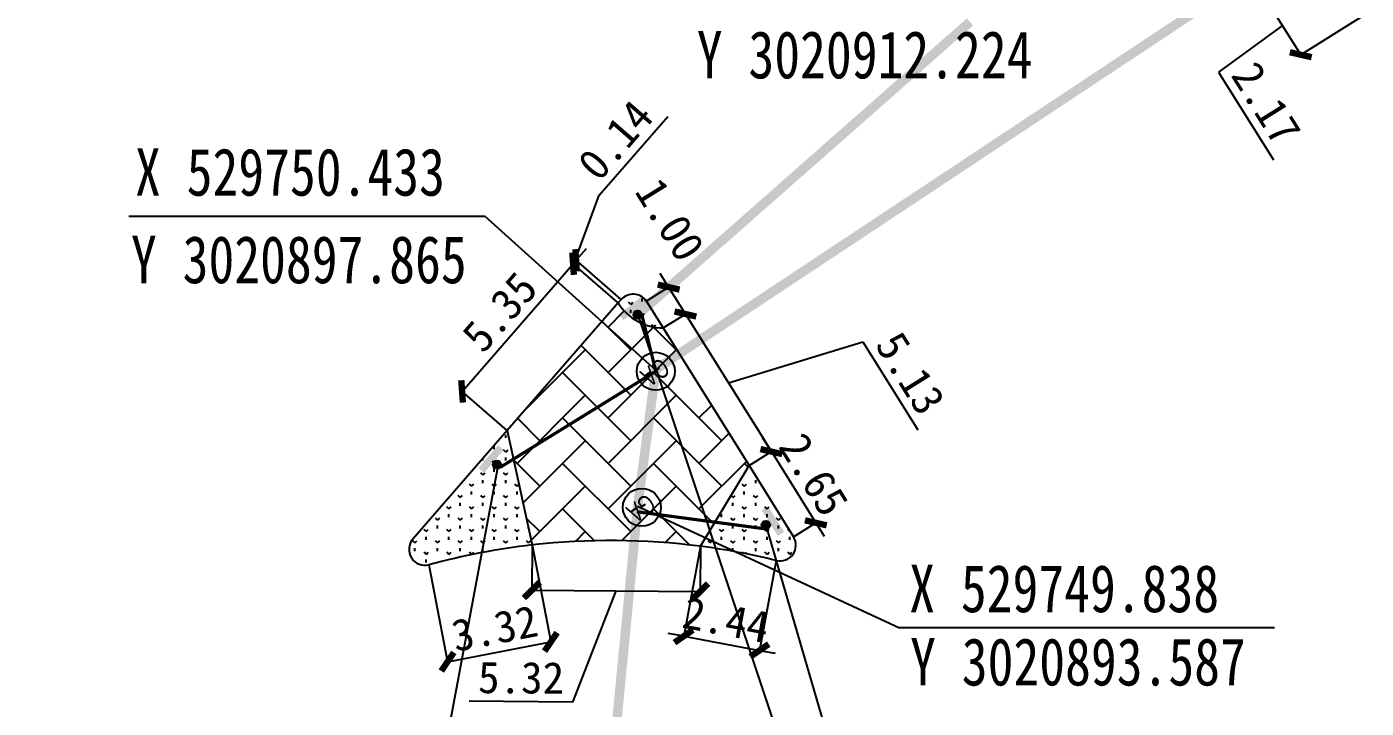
# Model space of a CAD drawing. Extents: x 529560 to 530007, y 3020685 to 3021211.
# Drawn here: x 529730.53 to 529772.87, y 3020887.2 to 3020908.74 of the extents above; entities that cross this region are included whole.
import ezdxf

# ---------------------------------------------------------------- set-up
doc = ezdxf.new("R2010")
doc.units = 0
doc.header["$LTSCALE"] = 0.5
doc.header["$PDMODE"] = 32
doc.linetypes.add('HIDDEN', pattern=[9.525, 6.35, -3.175])
doc.layers.get('0').update_dxf_attribs({"linetype": 'CONTINUOUS'})
doc.layers.get('Defpoints').update_dxf_attribs({"linetype": 'CONTINUOUS'})
for name, color, linetype in [('@-交通信号', 7, 'CONTINUOUS'), ('@-交通管线', 7, 'CONTINUOUS'), ('@-信号标注', 5, 'CONTINUOUS'), ('@-管线标注', 7, 'CONTINUOUS'), ('@-隔离岛', 3, 'CONTINUOUS')]:
    doc.layers.add(name, color=color, linetype=linetype)
doc.layers.add('PP-COM', color=7, linetype='CONTINUOUS', lineweight=0)
doc.styles.add('--黑体', font='simhei.ttf')
doc.styles.add('szsjbg', font='simhei.ttf', dxfattribs={"width": 0.7})
doc.styles.add('黑体', font='simhei.ttf')
doc.dimstyles.new('标志标注', dxfattribs={"dimtxt": 1, "dimasz": 0.5, "dimexe": 0, "dimexo": 0, "dimgap": 0.25, "dimtad": 1, "dimzin": 0, "dimdsep": 46, "dimtxsty": '--黑体', "dimblk": 'ARCHTICK', "dimcen": 0.09, "dimadec": 0, "dimazin": 0, "dimtfac": 1, "dimtix": 1, "dimtmove": 2, "dimatfit": 0, "dimfxl": 1, "dimtolj": 1, "dimtzin": 0, "dimarcsym": 0})
pattern_1 = [(90, (-9e-05, 2e-05), (-0.35920999999, 0.35921000001), [0.09525, -0.62317]), (44.999999998, (-9e-05, 2e-05), (-0.35921024483, 0.35921024485), [0.09525, -0.41275]), (134.999999998, (-9e-05, 2e-05), (-0.35921024485, -0.35921024483), [0.09525, -0.41275])]

# ---------------------------------------------------------------- blocks, each defined once
blk = doc.blocks.new('A$C3C3D2F93')
at = {"layer": '@-交通信号', "linetype": 'ByBlock', "lineweight": -3}
for points in [[(0.637, 0.384, 1), (0.372, 0.384, 1)], [(0.956, 0), (0.961, 0.236), (0.005, 0.257), (0, 0.022)]]:
    blk.add_hatch(color=14, dxfattribs=at).paths.add_polyline_path(points)
at = {"layer": '@-交通信号', "color": 14}
blk.add_circle((0.504, 0.384), 0.132, dxfattribs=at)
blk = doc.blocks.new('_ArchTick')
at = {"color": 0, "linetype": 'ByBlock', "const_width": 0.4}
blk.add_lwpolyline([(-0.5, -0.5), (0.5, 0.5)], dxfattribs=at)
blk = doc.blocks.new('*D156')
at = {"layer": 'Defpoints', "color": 0, "linetype": 'Continuous', "transparency": 16777216}
for p in [(529747.797, 3020901.253), (529749.225, 3020900.012, 1475.285), (529745.715, 3020895.976, 1475.285)]:
    blk.add_point(p, dxfattribs=at)
at = {"layer": 'PP-COM', "color": 0, "linetype": 'Continuous', "lineweight": -2, "transparency": 16777216}
for p, q in [((529744.288, 3020897.216), (529747.797, 3020901.253)), ((529749.225, 3020900.012), (529747.797, 3020901.253)), ((529745.715, 3020895.976), (529744.288, 3020897.216))]:
    blk.add_line(p, q, dxfattribs=at)
at = {"layer": 'PP-COM', "color": 0, "linetype": 'Continuous', "lineweight": -2, "transparency": 16777216, "xscale": 0.5, "yscale": 0.5, "zscale": 0.5}
for p, rotation in [((529747.797, 3020901.253), 48.99575339254483), ((529744.288, 3020897.216), 228.9957533925448)]:
    blk.add_blockref('_ArchTick', p, dxfattribs=dict(at, rotation=rotation))
at = {"layer": 'PP-COM', "color": 0, "linetype": 'Continuous', "transparency": 16777216, "insert": (529745.477, 3020899.727), "char_height": 1, "attachment_point": 5, "rotation": 48.9958, "style": '--黑体'}
blk.add_mtext('\\A1;5.35', dxfattribs=at)
blk = doc.blocks.new('*D157')
at = {"layer": 'Defpoints', "color": 0, "linetype": 'Continuous', "transparency": 16777216}
for p in [(529750.642, 3020899.223, 1475.285), (529754.064, 3020895.313), (529753.359, 3020894.872)]:
    blk.add_point(p, dxfattribs=at)
at = {"layer": 'PP-COM', "color": 0, "linetype": 'Continuous', "lineweight": -2, "transparency": 16777216}
for p, q in [((529750.642, 3020899.223), (529751.347, 3020899.663)), ((529751.347, 3020899.663), (529754.064, 3020895.313)), ((529752.705, 3020897.488), (529756.953, 3020898.787)), ((529756.953, 3020898.787), (529758.691, 3020896.004)), ((529753.359, 3020894.872), (529754.064, 3020895.313))]:
    blk.add_line(p, q, dxfattribs=at)
at = {"layer": 'PP-COM', "color": 0, "linetype": 'Continuous', "lineweight": -2, "transparency": 16777216, "xscale": 0.5, "yscale": 0.5, "zscale": 0.5}
for p, rotation in [((529751.347, 3020899.663), 121.9848841212608), ((529754.064, 3020895.313), 301.9848841212608)]:
    blk.add_blockref('_ArchTick', p, dxfattribs=dict(at, rotation=rotation))
at = {"layer": 'PP-COM', "color": 0, "linetype": 'Continuous', "transparency": 16777216, "insert": (529758.458, 3020897.793), "char_height": 1, "attachment_point": 5, "rotation": 301.9849, "style": '--黑体'}
blk.add_mtext('\\A1;5.13', dxfattribs=at)
blk = doc.blocks.new('*D158')
at = {"layer": 'Defpoints', "color": 0, "linetype": 'Continuous', "transparency": 16777216}
for p in [(529753.359, 3020894.872), (529755.47, 3020893.061), (529754.764, 3020892.621)]:
    blk.add_point(p, dxfattribs=at)
at = {"layer": 'PP-COM', "color": 0, "linetype": 'Continuous', "lineweight": -2, "transparency": 16777216}
for p, q in [((529754.064, 3020895.313), (529753.799, 3020895.737)), ((529753.359, 3020894.872), (529754.064, 3020895.313)), ((529754.064, 3020895.313), (529755.47, 3020893.061)), ((529754.764, 3020892.621), (529755.47, 3020893.061)), ((529755.47, 3020893.061), (529755.735, 3020892.637))]:
    blk.add_line(p, q, dxfattribs=at)
at = {"layer": 'PP-COM', "color": 0, "linetype": 'Continuous', "lineweight": -2, "transparency": 16777216, "xscale": 0.5, "yscale": 0.5, "zscale": 0.5}
for p, rotation in [((529754.064, 3020895.313), 301.9848841183295), ((529755.47, 3020893.061), 121.9848841183295)]:
    blk.add_blockref('_ArchTick', p, dxfattribs=dict(at, rotation=rotation))
at = {"layer": 'PP-COM', "color": 0, "linetype": 'Continuous', "transparency": 16777216, "insert": (529755.403, 3020894.584), "char_height": 1, "attachment_point": 5, "rotation": 301.9849, "style": '--黑体'}
blk.add_mtext('\\A1;2.65', dxfattribs=at)
blk = doc.blocks.new('*D159')
at = {"layer": 'Defpoints', "color": 0, "linetype": 'Continuous', "transparency": 16777216}
for p in [(529746.505, 3020892.36), (529743.24, 3020891.734), (529747.093, 3020889.296)]:
    blk.add_point(p, dxfattribs=at)
at = {"layer": 'PP-COM', "color": 0, "linetype": 'Continuous', "lineweight": -2, "transparency": 16777216}
for p, q in [((529746.505, 3020892.36), (529747.093, 3020889.296)), ((529743.24, 3020891.734), (529743.829, 3020888.67)), ((529743.829, 3020888.67), (529747.093, 3020889.296))]:
    blk.add_line(p, q, dxfattribs=at)
at = {"layer": 'PP-COM', "color": 0, "linetype": 'Continuous', "lineweight": -2, "transparency": 16777216, "xscale": 0.5, "yscale": 0.5, "zscale": 0.5}
for p, rotation in [((529747.093, 3020889.296), 10.86829888778436), ((529743.829, 3020888.67), 190.8682988877844)]:
    blk.add_blockref('_ArchTick', p, dxfattribs=dict(at, rotation=rotation))
at = {"layer": 'PP-COM', "color": 0, "linetype": 'Continuous', "transparency": 16777216, "insert": (529745.319, 3020889.72), "char_height": 1, "attachment_point": 5, "rotation": 10.8683, "style": '--黑体'}
blk.add_mtext('\\A1;3.32', dxfattribs=at)
blk = doc.blocks.new('*D160')
at = {"layer": 'Defpoints', "color": 0, "linetype": 'Continuous', "transparency": 16777216}
for p in [(529751.825, 3020892.319), (529754.221, 3020891.87), (529753.689, 3020889.027)]:
    blk.add_point(p, dxfattribs=at)
at = {"layer": 'PP-COM', "color": 0, "linetype": 'Continuous', "lineweight": -2, "transparency": 16777216}
for p, q in [((529751.825, 3020892.319), (529751.293, 3020889.475)), ((529754.221, 3020891.87), (529753.689, 3020889.027)), ((529751.293, 3020889.475), (529750.801, 3020889.567)), ((529751.293, 3020889.475), (529753.689, 3020889.027)), ((529753.689, 3020889.027), (529754.18, 3020888.935))]:
    blk.add_line(p, q, dxfattribs=at)
at = {"layer": 'PP-COM', "color": 0, "linetype": 'Continuous', "lineweight": -2, "transparency": 16777216, "xscale": 0.5, "yscale": 0.5, "zscale": 0.5}
for p, rotation in [((529751.293, 3020889.475), 349.3988340886679), ((529753.689, 3020889.027), 169.3988340886678)]:
    blk.add_blockref('_ArchTick', p, dxfattribs=dict(at, rotation=rotation))
at = {"layer": 'PP-COM', "color": 0, "linetype": 'Continuous', "transparency": 16777216, "insert": (529752.629, 3020889.988), "char_height": 1, "attachment_point": 5, "rotation": 349.3988, "style": '--黑体'}
blk.add_mtext('\\A1;2.44', dxfattribs=at)
blk = doc.blocks.new('*D161')
at = {"layer": 'Defpoints', "color": 0, "linetype": 'Continuous', "transparency": 16777216}
for p in [(529746.504, 3020892.36), (529751.825, 3020892.319), (529751.814, 3020890.892)]:
    blk.add_point(p, dxfattribs=at)
at = {"layer": 'PP-COM', "color": 0, "linetype": 'Continuous', "lineweight": -2, "transparency": 16777216}
for p, q in [((529746.504, 3020892.36), (529746.493, 3020890.933)), ((529751.825, 3020892.319), (529751.814, 3020890.892)), ((529746.493, 3020890.933), (529751.814, 3020890.892)), ((529749.153, 3020890.913), (529747.782, 3020887.396)), ((529747.782, 3020887.396), (529744.512, 3020887.422))]:
    blk.add_line(p, q, dxfattribs=at)
at = {"layer": 'PP-COM', "color": 0, "linetype": 'Continuous', "lineweight": -2, "transparency": 16777216, "xscale": 0.5, "yscale": 0.5, "zscale": 0.5}
for p, rotation in [((529746.493, 3020890.933), 179.5539914703218), ((529751.814, 3020890.892), 359.5539914703218)]:
    blk.add_blockref('_ArchTick', p, dxfattribs=dict(at, rotation=rotation))
at = {"layer": 'PP-COM', "color": 0, "linetype": 'Continuous', "transparency": 16777216, "insert": (529746.153, 3020888.159), "char_height": 1, "attachment_point": 5, "rotation": 359.554, "style": '--黑体'}
blk.add_mtext('\\A1;5.32', dxfattribs=at)
blk = doc.blocks.new('*D163')
at = {"layer": 'Defpoints', "color": 0, "linetype": 'Continuous', "transparency": 16777216}
for p in [(529750.109, 3020900.074, 1475.285), (529751.347, 3020899.663), (529750.639, 3020899.223, 1475.285)]:
    blk.add_point(p, dxfattribs=at)
at = {"layer": 'PP-COM', "color": 0, "linetype": 'Continuous', "lineweight": -2, "transparency": 16777216}
for p, q in [((529750.818, 3020900.514), (529750.554, 3020900.939)), ((529750.109, 3020900.074), (529750.818, 3020900.514)), ((529750.818, 3020900.514), (529751.347, 3020899.663)), ((529750.639, 3020899.223), (529751.347, 3020899.663)), ((529751.347, 3020899.663), (529751.611, 3020899.238))]:
    blk.add_line(p, q, dxfattribs=at)
at = {"layer": 'PP-COM', "color": 0, "linetype": 'Continuous', "lineweight": -2, "transparency": 16777216, "xscale": 0.5, "yscale": 0.5, "zscale": 0.5}
for p, rotation in [((529750.818, 3020900.514), 301.8560375463418), ((529751.347, 3020899.663), 121.8560375463418)]:
    blk.add_blockref('_ArchTick', p, dxfattribs=dict(at, rotation=rotation))
at = {"layer": 'PP-COM', "color": 0, "linetype": 'Continuous', "transparency": 16777216, "insert": (529750.856, 3020902.645), "char_height": 1, "attachment_point": 5, "rotation": 301.856, "style": '--黑体'}
blk.add_mtext('\\A1;1.00', dxfattribs=at)
blk = doc.blocks.new('*D164')
at = {"layer": 'Defpoints', "color": 0, "linetype": 'Continuous', "transparency": 16777216}
for p in [(529747.797, 3020901.253), (529749.225, 3020900.012), (529749.319, 3020900.121, 1475.285)]:
    blk.add_point(p, dxfattribs=at)
at = {"layer": 'PP-COM', "color": 0, "linetype": 'Continuous', "lineweight": -2, "transparency": 16777216}
for p, q in [((529748.622, 3020903.42), (529750.789, 3020905.913)), ((529747.845, 3020901.307), (529748.622, 3020903.42)), ((529747.892, 3020901.361), (529748.22, 3020901.739)), ((529747.797, 3020901.253), (529747.469, 3020900.876)), ((529747.892, 3020901.361), (529747.797, 3020901.253)), ((529747.892, 3020901.361), (529747.797, 3020901.253)), ((529749.225, 3020900.012), (529747.797, 3020901.253)), ((529749.319, 3020900.121), (529747.892, 3020901.361))]:
    blk.add_line(p, q, dxfattribs=at)
at = {"layer": 'PP-COM', "color": 0, "linetype": 'Continuous', "lineweight": -2, "transparency": 16777216, "xscale": 0.5, "yscale": 0.5, "zscale": 0.5}
for p, rotation in [((529747.797, 3020901.253), 48.99575311550043), ((529747.892, 3020901.361), 228.9957531155004)]:
    blk.add_blockref('_ArchTick', p, dxfattribs=dict(at, rotation=rotation))
at = {"layer": 'PP-COM', "color": 0, "linetype": 'Continuous', "transparency": 16777216, "insert": (529749.136, 3020905.162), "char_height": 1, "attachment_point": 5, "rotation": 48.9958, "style": '--黑体'}
blk.add_mtext('\\A1;0.14', dxfattribs=at)
blk = doc.blocks.new('*D170')
at = {"layer": 'Defpoints', "color": 0, "linetype": 'Continuous', "transparency": 16777216}
for p in [(529771.62, 3020910.94, 1475.285), (529772.772, 3020909.096), (529770.797, 3020907.862)]:
    blk.add_point(p, dxfattribs=at)
at = {"layer": 'PP-COM', "color": 0, "linetype": 'Continuous', "lineweight": -2, "transparency": 16777216}
for p, q in [((529771.62, 3020910.94), (529769.645, 3020909.707)), ((529769.645, 3020909.707), (529770.797, 3020907.862)), ((529770.221, 3020908.785), (529768.203, 3020907.312)), ((529772.772, 3020909.096), (529770.797, 3020907.862)), ((529768.203, 3020907.312), (529769.938, 3020904.534))]:
    blk.add_line(p, q, dxfattribs=at)
at = {"layer": 'PP-COM', "color": 0, "linetype": 'Continuous', "lineweight": -2, "transparency": 16777216, "xscale": 0.5, "yscale": 0.5, "zscale": 0.5}
for p, rotation in [((529769.645, 3020909.707), 121.9848840909769), ((529770.797, 3020907.862), 301.9848840909769)]:
    blk.add_blockref('_ArchTick', p, dxfattribs=dict(at, rotation=rotation))
at = {"layer": 'PP-COM', "color": 0, "linetype": 'Continuous', "transparency": 16777216, "insert": (529769.707, 3020906.321), "char_height": 1, "attachment_point": 5, "rotation": 301.9849, "style": '--黑体'}
blk.add_mtext('\\A1;2.17', dxfattribs=at)
blk = doc.blocks.new('A$C56756BC1')
at = {"layer": '@-交通管线'}
blk.add_circle((0.6, 0.6), 0.6, dxfattribs=at)
at = {"layer": '@-交通管线', "insert": (0.208, 0.914), "char_height": 0.6, "width": 0.64212, "attachment_point": 1, "style": 'szsjbg'}
blk.add_mtext('{\\fArial|b0|i0|c0|p32;GA}', dxfattribs=at)

msp = doc.modelspace()

# ---------------------------------------------------------------- hatches: boundary and pattern name
at = {"layer": '@-隔离岛', "linetype": 'Continuous'}
h = msp.add_hatch(dxfattribs=at)
h.set_pattern_fill('AR-HBONE', color=30, scale=0.01, angle=-2e-09, style=0)
h.paths.add_polyline_path([(529753.359, 3020894.872), (529750.642, 3020899.223, -0.260791), (529749.225, 3020900.012), (529745.715, 3020895.976), (529746.504, 3020892.36, -0.060886), (529751.825, 3020892.319)])
h = msp.add_hatch(dxfattribs=at)
h.set_pattern_fill('GRASS', color=256, scale=0.02, style=0)
h.set_pattern_definition(pattern_1)
edge = h.paths.add_edge_path()
edge.add_line((529750.104, 3020900.083), (529750.642, 3020899.223))
edge.add_arc((529750.639, 3020900.883), 1.661, -148.3588, -89.8922)
edge.add_arc((529749.696, 3020899.793), 0.5, 34.2713, 138.9958)
edge.add_line((529749.319, 3020900.121), (529749.225, 3020900.012))
h = msp.add_hatch(dxfattribs=at)
h.set_pattern_fill('GRASS', color=256, scale=0.02, style=0)
h.set_pattern_definition(pattern_1)
edge = h.paths.add_edge_path()
edge.add_line((529745.715, 3020895.976), (529742.732, 3020892.544))
edge.add_line((529745.715, 3020895.976), (529746.504, 3020892.36))
edge.add_arc((529748.995, 3020870.575), 21.928, 96.5224, 105.2149)
edge.add_arc((529743.109, 3020892.216), 0.5, 138.9946, 285.2149)
h = msp.add_hatch(dxfattribs=at)
h.set_pattern_fill('GRASS', color=256, scale=0.02, style=0)
h.set_pattern_definition(pattern_1)
edge = h.paths.add_edge_path()
edge.add_line((529751.825, 3020892.319), (529753.359, 3020894.872))
edge.add_arc((529748.995, 3020870.575), 21.928, 76.2121, 82.5856)
edge.add_line((529753.359, 3020894.872), (529754.764, 3020892.621))
edge.add_arc((529754.34, 3020892.356), 0.5, -103.7879, 31.9849)

# ---------------------------------------------------------------- linework, layer by layer
at = {"layer": '@-交通信号', "linetype": 'Continuous'}
for p, q in [((529749.841, 3020899.64), (529757.957, 3020875.306)), ((529745.434, 3020894.9, -1475.285), (529742.763, 3020880.644)), ((529753.897, 3020892.947), (529757.333, 3020881.187))]:
    msp.add_line(p, q, dxfattribs=at)
at = {"layer": '@-交通管线', "color": 1, "const_width": 0.3, "flags": 128}
for points in [[(529750.414, 3020897.919), (529780.635, 3020917.958)], [(529750.414, 3020897.919), (529749.838, 3020893.587), (529749.086, 3020885.84), (529742.015, 3020883.886), (529729.431, 3020869.509)]]:
    msp.add_lwpolyline(points, dxfattribs=at)
at = {"layer": '@-交通管线', "color": 6, "const_width": 0.1}
for points in [[(529750.411, 3020897.852), (529749.963, 3020899.672)], [(529753.921, 3020892.864), (529749.814, 3020893.411)]]:
    msp.add_lwpolyline(points, dxfattribs=at)
at = {"layer": '@-交通管线', "color": 6, "const_width": 0.1, "elevation": -1475.285}
msp.add_lwpolyline([(529745.492, 3020894.816), (529750.411, 3020897.852)], dxfattribs=at)
at = {"layer": '@-信号标注', "linetype": 'HIDDEN', "ltscale": 0.2, "const_width": 0.3, "elevation": 1475.285, "flags": 128}
msp.add_lwpolyline([(529749.841, 3020899.64), (529760.342, 3020908.898)], dxfattribs=at)
at = {"layer": '@-管线标注'}
for p, q in [((529733.759, 3020902.762), (529745.012, 3020902.762)), ((529750.433, 3020897.865, -1475.285), (529745.012, 3020902.762)), ((529749.838, 3020893.587), (529758.112, 3020889.738)), ((529769.972, 3020889.738), (529758.112, 3020889.738))]:
    msp.add_line(p, q, dxfattribs=at)
at = {"layer": '@-隔离岛', "linetype": 'Continuous', "elevation": 1475.285, "flags": 128}
for points in [[(529749.225, 3020900.012), (529745.715, 3020895.976)], [(529749.319, 3020900.121), (529749.225, 3020900.012)], [(529750.104, 3020900.083), (529750.642, 3020899.223)], [(529750.642, 3020899.223), (529750.782, 3020898.998)], [(529750.642, 3020899.223), (529753.359, 3020894.872)], [(529745.715, 3020895.976), (529742.732, 3020892.544)], [(529745.715, 3020895.976), (529746.504, 3020892.36)], [(529753.359, 3020894.872), (529754.764, 3020892.621)]]:
    msp.add_lwpolyline(points, dxfattribs=at)
for points in [[(529749.225, 3020900.012, 0.260791), (529750.642, 3020899.223)], [(529750.109, 3020900.074, 0.491652), (529749.319, 3020900.121)]]:
    msp.add_lwpolyline(points, format="xyb", dxfattribs=at)
at = {"layer": '@-隔离岛', "linetype": 'Continuous', "flags": 128}
msp.add_lwpolyline([(529751.825, 3020892.319), (529753.359, 3020894.872)], dxfattribs=at)
for points in [[(529742.732, 3020892.544, 0.74145), (529743.24, 3020891.734)], [(529746.504, 3020892.36, 0.037946), (529743.24, 3020891.734)], [(529751.825, 3020892.319, 0.060883), (529746.505, 3020892.36)], [(529754.221, 3020891.87, 0.027817), (529751.825, 3020892.319, 0.025055)], [(529754.221, 3020891.87, 0.673067), (529754.764, 3020892.621)]]:
    msp.add_lwpolyline(points, format="xyb", dxfattribs=at)

# ---------------------------------------------------------------- block references
at = {"layer": '@-交通信号'}
for p, rotation in [((529749.979, 3020900.258), 219.5133179641787), ((529745.414, 3020895.534, -1475.285), 230.513317965465), ((529754.488, 3020892.785), 123.5369353583382)]:
    msp.add_blockref('A$C3C3D2F93', p, dxfattribs=dict(at, rotation=rotation))
at = {"layer": '@-交通管线', "rotation": 214.1049366214369}
for p in [(529750.572, 3020898.685), (529750.131, 3020894.384)]:
    msp.add_blockref('A$C56756BC1', p, dxfattribs=at)

# ---------------------------------------------------------------- texts
at = {"layer": '@-管线标注', "style": '黑体', "width": 0.8}
for s, p in [('Y 3020912.224', (529751.706, 3020907.113)), ('X 529750.433', (529733.949, 3020903.404)), ('Y 3020897.865', (529733.822, 3020900.636)), ('X 529749.838', (529758.422, 3020890.235)), ('Y 3020893.587', (529758.45, 3020887.918))]:
    msp.add_text(s, height=1.5, dxfattribs=at).set_placement(p)

# ---------------------------------------------------------------- dimensions: what is measured, and where the dimension line sits
at = {"layer": 'PP-COM', "color": 7, "linetype": 'Continuous'}
for base, p1, p2, angle, picture, middle, dimtype in [((529770.797, 3020907.862), (529771.62, 3020910.94, 1475.285), (529772.772, 3020909.096), 121.9849, '*D170', (529768.336, 3020907.1), 160), ((529747.797, 3020901.253), (529749.319, 3020900.121, 1475.285), (529749.225, 3020900.012), 228.9958, '*D164', (529748.786, 3020903.608), 161), ((529751.347, 3020899.663), (529750.109, 3020900.074, 1475.285), (529750.639, 3020899.223, 1475.285), 301.856, '*D163', (529750.215, 3020902.246), 161), ((529754.064, 3020895.313), (529750.642, 3020899.223, 1475.285), (529753.359, 3020894.872), 301.9849, '*D157', (529757.086, 3020898.575), 161), ((529751.814, 3020890.892), (529746.504, 3020892.36), (529751.825, 3020892.319), 359.554, '*D161', (529747.532, 3020887.398), 161)]:
    dim = msp.add_linear_dim(base=base, p1=p1, p2=p2, angle=angle, dimstyle='标志标注', override={"dimtmove": 1}, dxfattribs=at)
    dim.commit()
    dim.dimension.update_dxf_attribs({"geometry": picture, "text_midpoint": middle, "dimtype": dimtype})
dim = msp.add_linear_dim(base=(529747.797, 3020901.253), p1=(529745.715, 3020895.976, 1475.285), p2=(529749.225, 3020900.012, 1475.285), angle=228.9958, dimstyle='标志标注', dxfattribs=at)
dim.commit()
dim.dimension.update_dxf_attribs({"geometry": '*D156', "text_midpoint": (529745.477, 3020899.727)})
for p1, p2, distance, picture, middle in [((529753.359, 3020894.872), (529754.764, 3020892.621), 0.832, '*D158', (529755.403, 3020894.584)), ((529743.24, 3020891.734), (529746.505, 3020892.36), -3.12, '*D159', (529745.319, 3020889.72)), ((529751.825, 3020892.319), (529754.221, 3020891.87), -2.893, '*D160', (529752.629, 3020889.988))]:
    dim = msp.add_aligned_dim(p1=p1, p2=p2, distance=distance, dimstyle='标志标注', dxfattribs=at)
    dim.commit()
    dim.dimension.update_dxf_attribs({"geometry": picture, "text_midpoint": middle})

doc.saveas('drawing.dxf')
